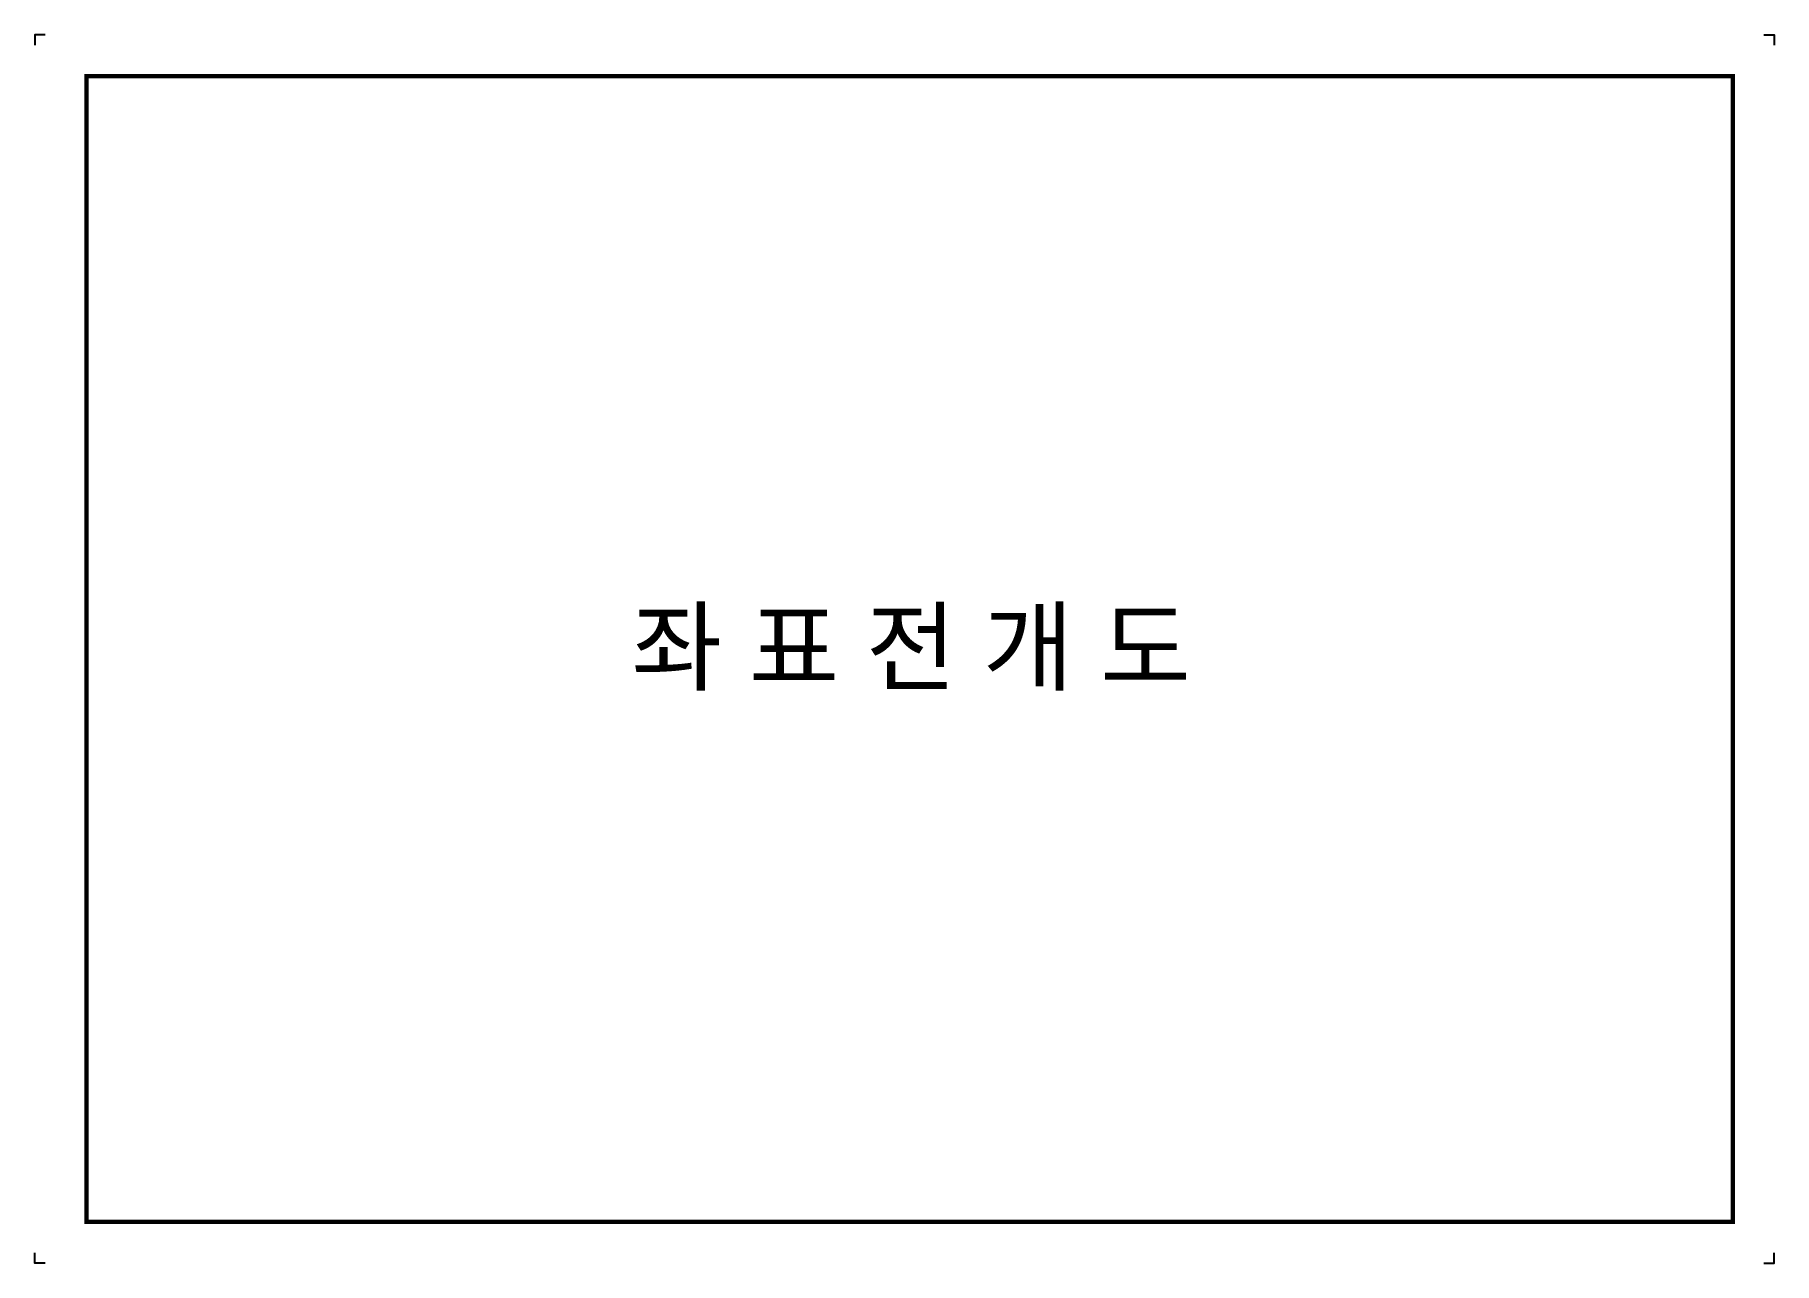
# Model space of a CAD drawing. Header units: inches. Extents: x 0 to 841, y 0 to 594.
import ezdxf
from ezdxf.enums import TextEntityAlignment as Align

# ---------------------------------------------------------------- set-up
doc = ezdxf.new("R2010")
doc.units = ezdxf.units.IN
doc.header["$LTSCALE"] = 1000
doc.header["$MEASUREMENT"] = 0
for name, color, linetype in [('CX-BORD', 3, 'Continuous'), ('CX-BORD-LIN1', 4, 'Continuous'), ('CX-BORD-TEX1', 7, 'Continuous'), ('CX-BORD-TEX2', 7, 'Continuous'), ('CX-MISC', 2, 'Continuous')]:
    doc.layers.add(name, color=color, linetype=linetype)
doc.styles.add('TITLE-TIK', font='Dotum.ttf')
doc.styles.add('WBTXT', font='Dotum.ttf')
doc.styles.add('WMTXT', font='Dotum.ttf')

# ---------------------------------------------------------------- blocks, each defined once
blk = doc.blocks.new('CXBLKA1-KHCA_BLANK')
at = {"layer": 'CX-BORD-LIN1', "const_width": 2}
blk.add_lwpolyline([(796, 0), (0, 0), (0, 554), (796, 554)], close=True, dxfattribs=at)
at = {"layer": 'CX-MISC'}
for points in [[(-20, 574), (-25, 574), (-25, 569)], [(811, 574), (816, 574), (816, 569)], [(-20, -20), (-25, -20), (-25, -15)], [(811, -20), (816, -20), (816, -15)]]:
    blk.add_lwpolyline(points, dxfattribs=at)
at = {"layer": 'CX-BORD-TEX1', "style": 'WBTXT'}
blk.add_attdef('TB_MTITIL', text='', height=15, dxfattribs=at).set_placement((398, 533.33), align=Align.MIDDLE_CENTER)
at = {"layer": 'CX-BORD-TEX2', "style": 'WMTXT'}
for tag, height, p in [('TB_CNAME', 5, (15.34, 531.83)), ('TB_CSCOP', 4, (16.63, 523.83))]:
    blk.add_attdef(tag, text='', height=height, dxfattribs=at).set_placement(p, align=Align.BOTTOM_LEFT)

msp = doc.modelspace()

# ---------------------------------------------------------------- block references
at = {"layer": 'CX-BORD'}
msp.add_blockref('CXBLKA1-KHCA_BLANK', (25, 20), dxfattribs=at)

# ---------------------------------------------------------------- texts
at = {"layer": 'CX-BORD-TEX1', "style": 'TITLE-TIK'}
msp.add_text('좌 표 전 개 도', height=35, dxfattribs=at).set_placement((423.71, 298), align=Align.MIDDLE_CENTER)

doc.saveas('drawing.dxf')
